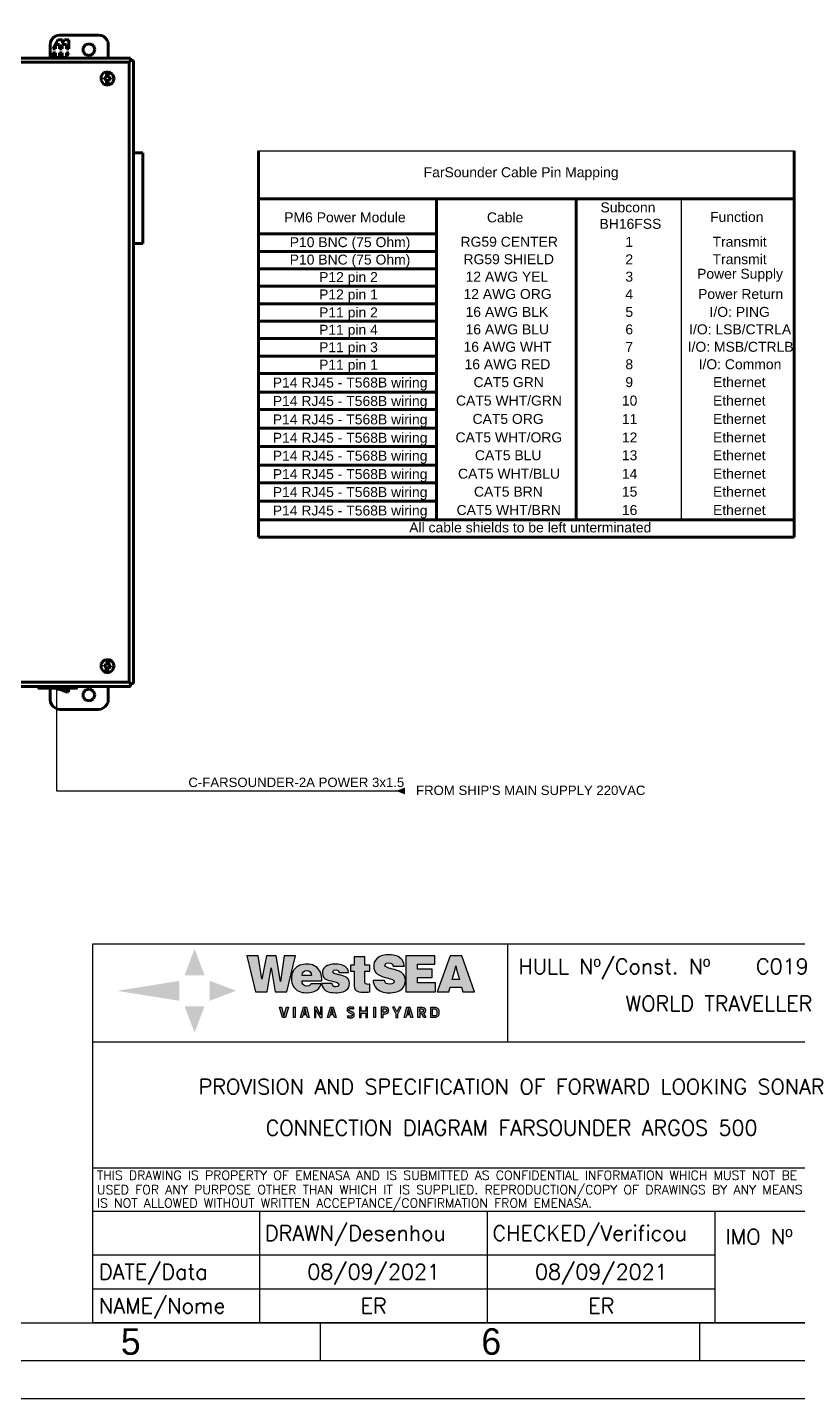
# Model space of a CAD drawing. Header units: millimetres. Extents: x 132530 to 133404, y 33424 to 34046.
# Drawn here: x 133210.3 to 133311.9, y 33424.2 to 33605 of the extents above; entities that cross this region are included whole.
import ezdxf
from ezdxf.enums import TextEntityAlignment as Align

# ---------------------------------------------------------------- set-up
doc = ezdxf.new("R2010")
doc.units = ezdxf.units.MM
doc.layers.add('MAINS-Cajetin', color=73, linetype='Continuous')
doc.layers.add('T', color=7, linetype='Continuous')
doc.layers.add('P', color=250, linetype='Continuous', lineweight=100)
doc.styles.add('MAINS_ROMANS', font='romans.shx')

# ---------------------------------------------------------------- blocks, each defined once
blk = doc.blocks.new('Formato A3')
at = {"layer": 'MAINS-Cajetin'}
for points in [[(0, 0), (420, 0), (420, 297), (0, 297)], [(15, 5), (415, 5), (415, 292), (15, 292)], [(20, 10), (410, 10), (410, 287), (20, 287)]]:
    blk.add_lwpolyline(points, close=True, dxfattribs=at)
for points in [[(265, 5), (265, 10)], [(315, 5), (315, 10)]]:
    blk.add_lwpolyline(points, dxfattribs=at)
at = {"layer": 'MAINS-Cajetin', "char_height": 3.5, "width": 4.44, "attachment_point": 5}
for s, insert in [('5', (240, 7.5)), ('6', (287.5, 7.5))]:
    blk.add_mtext(s, dxfattribs=dict(at, insert=insert))
blk = doc.blocks.new('A$C4EC2375D')
at = {"layer": 'MAINS-Cajetin'}
h = blk.add_hatch(color=256, dxfattribs=at)
h.dxf.hatch_style = 1
h.paths.add_polyline_path([(968, 224), (1256, 224), (1112, 603)])
h = blk.add_hatch(color=256, dxfattribs=at)
h.dxf.hatch_style = 1
h.paths.add_polyline_path([(2286, 506), (2147, 506), (2082, 170), (2026, 506), (1863, 506), (1988, -13), (2156, -13), (2213, 331), (2273, -13), (2438, -13), (2562, 506), (2403, 506), (2349, 134)])
h.paths.add_polyline_path([(2783, 378), (2755, 383), (2725, 384), (2709, 384), (2680, 381), (2653, 376), (2628, 368), (2604, 357), (2583, 344), (2564, 328), (2558, 322), (2542, 303), (2529, 281), (2518, 258), (2511, 232), (2506, 205), (2505, 175), (2505, 172), (2507, 143), (2512, 115), (2520, 91), (2531, 68), (2546, 47), (2563, 28), (2570, 22), (2590, 7), (2612, -6), (2636, -15), (2662, -22), (2690, -26), (2720, -27), (2734, -27), (2764, -25), (2792, -21), (2818, -14), (2841, -6), (2862, 5), (2874, 13), (2894, 31), (2910, 51), (2923, 74), (2931, 100), (2788, 100), (2762, 73), (2726, 68), (2698, 74), (2675, 90), (2662, 116), (2658, 145), (2944, 145), (2944, 156), (2943, 180), (2939, 209), (2934, 236), (2926, 260), (2915, 283), (2901, 304), (2886, 323), (2875, 334), (2854, 349), (2833, 362), (2809, 372)])
h.paths.add_polyline_path([(2753, 288), (2776, 274), (2788, 251), (2794, 221), (2657, 221), (2664, 253), (2677, 274), (2697, 288), (2725, 293)], flags=16)
h.paths.add_polyline_path([(3178, 290), (3190, 263), (3327, 263), (3327, 266), (3321, 294), (3310, 317), (3294, 337), (3273, 354), (3271, 355), (3251, 365), (3228, 373), (3202, 379), (3172, 383), (3140, 384), (3127, 384), (3095, 382), (3067, 378), (3042, 371), (3019, 363), (3000, 352), (2995, 349), (2976, 331), (2962, 310), (2954, 285), (2952, 258), (2952, 249), (2956, 221), (2967, 199), (2984, 180), (2999, 169), (3020, 160), (3045, 150), (3075, 142), (3110, 133), (3130, 129), (3162, 120), (3182, 107), (3190, 90), (3175, 64), (3140, 59), (3124, 60), (3096, 74), (3090, 107), (2941, 107), (2943, 93), (2949, 66), (2960, 43), (2976, 23), (2995, 6), (3004, 1), (3025, -9), (3048, -17), (3075, -23), (3105, -26), (3137, -27), (3165, -27), (3195, -24), (3223, -19), (3248, -13), (3270, -4), (3289, 6), (3299, 14), (3317, 31), (3330, 53), (3338, 78), (3340, 106), (3340, 112), (3336, 140), (3327, 164), (3311, 183), (3301, 191), (3282, 202), (3258, 212), (3229, 222), (3194, 231), (3187, 232), (3159, 238), (3129, 247), (3107, 259), (3100, 274), (3112, 296), (3147, 302)])
h.paths.add_polyline_path([(3408, 370), (3354, 370), (3354, 282), (3408, 282), (3408, 90), (3409, 73), (3414, 44), (3423, 21), (3437, 5), (3454, -6), (3476, -14), (3505, -18), (3539, -20), (3555, -20), (3583, -19), (3604, -18), (3632, -16), (3632, 94), (3610, 93), (3593, 94), (3569, 102), (3560, 129), (3560, 282), (3632, 282), (3632, 370), (3560, 370), (3560, 489), (3408, 489)])
h = blk.add_hatch(color=256, dxfattribs=at)
h.dxf.hatch_style = 1
h.paths.add_polyline_path([(3904, 402), (3929, 400), (3959, 388), (3971, 357), (4130, 357), (4129, 366), (4123, 394), (4114, 418), (4101, 441), (4085, 460), (4065, 477), (4062, 480), (4042, 492), (4019, 502), (3995, 510), (3968, 515), (3939, 519), (3907, 520), (3898, 520), (3867, 518), (3839, 514), (3813, 508), (3789, 499), (3767, 489), (3747, 476), (3741, 471), (3722, 452), (3708, 431), (3697, 408), (3691, 382), (3689, 354), (3689, 352), (3691, 322), (3699, 296), (3710, 274), (3725, 255), (3728, 253), (3742, 241), (3761, 230), (3784, 219), (3811, 208), (3841, 198), (3885, 185), (3913, 178), (3928, 174), (3958, 162), (3976, 149), (3983, 129), (3965, 106), (3948, 99), (3918, 95), (3888, 99), (3866, 108), (3853, 122), (3842, 148), (3680, 148), (3682, 129), (3689, 102), (3699, 78), (3712, 56), (3728, 36), (3748, 18), (3756, 13), (3777, 0), (3800, -10), (3825, -18), (3852, -24), (3880, -27), (3911, -28), (3936, -27), (3966, -25), (3994, -20), (4020, -14), (4044, -5), (4065, 6), (4084, 18), (4098, 31), (4114, 49), (4127, 71), (4137, 95), (4142, 122), (4144, 151), (4143, 170), (4138, 197), (4128, 221), (4118, 235), (4100, 255), (4078, 272), (4067, 278), (4048, 286), (4023, 295), (3992, 305), (3957, 314), (3955, 314), (3929, 321), (3923, 323), (3905, 328), (3876, 339), (3851, 357), (3852, 372), (3867, 397)])
h.paths.add_polyline_path([(4153, 506), (4153, -13), (4579, -13), (4579, 113), (4320, 113), (4320, 193), (4531, 193), (4531, 313), (4320, 313), (4320, 382), (4569, 382), (4569, 506)])
h.paths.add_polyline_path([(4787, 506), (4604, -13), (4768, -13), (4788, 55), (4953, 55), (4973, -13), (5138, -13), (4956, 506)])
h.paths.add_polyline_path([(4871, 361), (4874, 338), (4875, 336), (4881, 309), (4923, 165), (4818, 165), (4861, 311), (4867, 337)], flags=16)
h = blk.add_hatch(color=256, dxfattribs=at)
h.dxf.hatch_style = 1
h.paths.add_polyline_path([(895, -144), (895, 144), (0, 0)])
h = blk.add_hatch(color=256, dxfattribs=at)
h.dxf.hatch_style = 1
h.paths.add_polyline_path([(1331, 144), (1331, -143), (1710, 1)])
h = blk.add_hatch(color=256, dxfattribs=at)
h.dxf.hatch_style = 1
h.paths.add_polyline_path([(1112, -601), (1256, -222), (968, -222)])
h = blk.add_hatch(color=256, dxfattribs=at)
h.dxf.hatch_style = 1
h.paths.add_polyline_path([(2419, -384), (2461, -236), (2435, -236), (2398, -365), (2361, -236), (2335, -236), (2377, -384)])
h.paths.add_polyline_path([(2561, -236), (2535, -236), (2535, -384), (2561, -384)])
h.paths.add_polyline_path([(2673, -343), (2723, -343), (2735, -384), (2762, -384), (2720, -236), (2677, -236), (2635, -384), (2661, -384)])
h.paths.add_polyline_path([(2680, -320), (2698, -256), (2717, -320)], flags=16)
h.paths.add_polyline_path([(2835, -384), (2858, -384), (2858, -275), (2919, -384), (2949, -384), (2949, -236), (2925, -236), (2925, -343), (2866, -236), (2835, -236)])
h.paths.add_polyline_path([(3024, -384), (3050, -384), (3062, -343), (3112, -343), (3124, -384), (3150, -384), (3108, -236), (3066, -236)])
h.paths.add_polyline_path([(3069, -320), (3087, -256), (3105, -320)], flags=16)
edge = h.paths.add_edge_path()
edge.add_spline(control_points=[(3310, -383), (3312, -383), (3319, -384), (3331, -386), (3346, -387), (3361, -388), (3375, -388), (3387, -383), (3399, -376), (3408, -363), (3410, -348), (3409, -333), (3403, -319), (3393, -309), (3379, -302), (3364, -296), (3349, -290), (3337, -285), (3332, -276), (3332, -267), (3338, -260), (3347, -255), (3360, -255), (3375, -256), (3389, -257), (3399, -258), (3403, -258)], knot_values=[0, 0, 0, 0, 9.750952, 25.696842, 44.859099, 65.628673, 82.253966, 97.94541, 114.333507, 131.978783, 152.925587, 171.165357, 187.57394, 207.15792, 224.024991, 248.053109, 268.230899, 283.229679, 294.206219, 305.491336, 315.062573, 326.104843, 343.062556, 361.159565, 382.47682, 397.819364, 397.819364, 397.819364, 397.819364], weights=[1, 1, 1, 1, 1, 1, 1, 1, 1, 1, 1, 1, 1, 1, 1, 1, 1, 1, 1, 1, 1, 1, 1, 1, 1, 1, 1], degree=3, periodic=0)
edge.add_spline(control_points=[(3403, -258), (3403, -251), (3403, -245), (3403, -239)], knot_values=[795.136777, 795.136777, 795.136777, 795.136777, 796.136777, 796.136777, 796.136777, 796.136777], weights=[1, 1, 1, 1], degree=3, periodic=0)
edge.add_spline(control_points=[(3403, -239), (3397, -238), (3385, -235), (3368, -234), (3347, -233), (3327, -235), (3310, -249), (3304, -267), (3306, -285), (3315, -300), (3326, -310), (3342, -317), (3359, -322), (3370, -329), (3380, -334), (3382, -343), (3382, -351), (3378, -359), (3370, -365), (3357, -365), (3343, -365), (3328, -363), (3317, -363), (3311, -362), (3310, -362)], knot_values=[398.819364, 398.819364, 398.819364, 398.819364, 420.014549, 445.215077, 464.354656, 497.59892, 519.680723, 540.142347, 568.74322, 584.599825, 602.539494, 626.267449, 649.485536, 666.694599, 676.922992, 687.499039, 698.987336, 708.619811, 717.903392, 736.033741, 754.238163, 771.538077, 790.509031, 795.136777, 795.136777, 795.136777, 795.136777], weights=[1, 1, 1, 1, 1, 1, 1, 1, 1, 1, 1, 1, 1, 1, 1, 1, 1, 1, 1, 1, 1, 1, 1, 1, 1], degree=3, periodic=0)
edge.add_spline(control_points=[(3310, -362), (3310, -369), (3310, -376), (3310, -383)], knot_values=[397.819364, 397.819364, 397.819364, 397.819364, 398.819364, 398.819364, 398.819364, 398.819364], weights=[1, 1, 1, 1], degree=3, periodic=0)
h.paths.add_polyline_path([(3510, -295), (3510, -236), (3486, -236), (3486, -384), (3510, -384), (3510, -319), (3578, -319), (3578, -384), (3602, -384), (3602, -236), (3578, -236), (3578, -295)])
h.paths.add_polyline_path([(3689, -384), (3714, -384), (3714, -236), (3689, -236)])
h.paths.add_polyline_path([(3798, -384), (3823, -384), (3823, -330), (3858, -330, 1), (3858, -236), (3798, -236)])
h.paths.add_polyline_path([(3823, -260), (3855, -260, -1), (3855, -306), (3823, -306)], flags=16)
h.paths.add_polyline_path([(3986, -236), (3957, -236), (4008, -329), (4008, -384), (4034, -384), (4034, -329), (4084, -236), (4056, -236), (4021, -301)])
h.paths.add_polyline_path([(4125, -384), (4151, -384), (4164, -343), (4213, -343), (4225, -384), (4252, -384), (4210, -236), (4167, -236)])
h.paths.add_polyline_path([(4188, -256), (4207, -320), (4170, -320)], flags=16)
h.paths.add_polyline_path([(4325, -384), (4351, -384), (4351, -330), (4379, -330), (4411, -384), (4441, -384), (4406, -326, 0.798723), (4386, -236), (4325, -236)])
h.paths.add_polyline_path([(4351, -260), (4383, -260, -1), (4383, -306), (4351, -306)], flags=16)
h.paths.add_polyline_path([(4510, -384), (4537, -384), (4576, -384, 0.376256), (4624, -338), (4624, -282, 0.376256), (4576, -236), (4537, -236), (4510, -236)])
h.paths.add_polyline_path([(4537, -258), (4564, -258, -0.338656), (4597, -286), (4597, -335, -0.338656), (4564, -362), (4537, -362)], flags=16)
for points in [[(2026, 506), (1863, 506), (1988, -13), (2156, -13), (2213, 331), (2273, -13), (2438, -13), (2562, 506), (2403, 506), (2349, 134), (2286, 506), (2147, 506), (2082, 170), (2026, 506)], [(2720, -236), (2762, -384), (2735, -384), (2723, -343), (2673, -343), (2661, -384), (2635, -384), (2677, -236)], [(2677, -236), (2720, -236)], [(3108, -236), (3150, -384), (3124, -384), (3112, -343), (3062, -343), (3050, -384), (3024, -384), (3066, -236)], [(3066, -236), (3108, -236)], [(4210, -236), (4252, -384), (4225, -384), (4213, -343), (4164, -343), (4151, -384), (4125, -384), (4167, -236)], [(4167, -236), (4210, -236)]]:
    blk.add_lwpolyline(points, dxfattribs=at)
for points in [[(3632, 94), (3624, 94), (3610, 93), (3593, 94), (3571, 102), (3568, 104), (3560, 129), (3560, 282), (3632, 282), (3632, 370), (3560, 370), (3560, 489), (3408, 489), (3408, 370), (3354, 370), (3354, 282), (3408, 282), (3408, 90), (3409, 73), (3414, 44), (3423, 21), (3437, 5), (3454, -6), (3476, -14), (3505, -18), (3539, -20), (3555, -20), (3583, -19), (3604, -18), (3632, -16)], [(3842, 148), (3680, 148), (3682, 129), (3689, 102), (3699, 78), (3712, 56), (3728, 36), (3748, 18), (3756, 13), (3777, 0), (3800, -10), (3825, -18), (3852, -24), (3880, -27), (3911, -28), (3936, -27), (3966, -25), (3994, -20), (4020, -14), (4044, -5), (4065, 6), (4084, 18), (4098, 31), (4114, 49), (4127, 71), (4137, 95), (4142, 122), (4144, 151), (4143, 170), (4138, 197), (4128, 221), (4118, 235), (4100, 255), (4078, 272), (4067, 278), (4048, 286), (4023, 295), (3992, 305), (3957, 314), (3955, 314), (3929, 321), (3923, 323), (3905, 328), (3876, 339), (3858, 352), (3851, 367), (3852, 372), (3865, 394), (3875, 398), (3904, 402), (3929, 400), (3951, 391), (3961, 382), (3971, 357), (4130, 357), (4129, 366), (4123, 394), (4114, 418), (4101, 441), (4085, 460), (4065, 477), (4062, 480), (4042, 492), (4019, 502), (3995, 510), (3968, 515), (3939, 519), (3907, 520), (3898, 520), (3867, 518), (3839, 514), (3813, 508), (3789, 499), (3767, 489), (3747, 476), (3741, 471), (3722, 452), (3708, 431), (3697, 408), (3691, 382), (3689, 354), (3689, 352), (3691, 322), (3699, 296), (3710, 274), (3725, 255), (3728, 253), (3742, 241), (3761, 230), (3784, 219), (3811, 208), (3841, 198), (3877, 187), (3884, 185), (3913, 178), (3928, 174), (3958, 162), (3976, 149), (3982, 133), (3981, 126), (3965, 106), (3948, 99), (3919, 96), (3918, 96), (3888, 99), (3866, 108), (3853, 122)], [(4569, 382), (4569, 506), (4153, 506), (4153, -13), (4579, -13), (4579, 113), (4320, 113), (4320, 193), (4531, 193), (4531, 313), (4320, 313), (4320, 382)], [(4604, -13), (4768, -13), (4788, 55), (4953, 55), (4973, -13), (5138, -13), (4956, 506), (4787, 506)], [(2724, 68), (2698, 74), (2677, 88), (2673, 93), (2662, 116), (2658, 145), (2944, 145), (2944, 156), (2943, 180), (2939, 209), (2934, 236), (2926, 260), (2915, 283), (2901, 304), (2886, 323), (2875, 334), (2854, 349), (2833, 362), (2809, 372), (2783, 378), (2755, 383), (2725, 384), (2709, 384), (2680, 381), (2653, 376), (2628, 368), (2604, 357), (2583, 344), (2564, 328), (2558, 322), (2542, 303), (2529, 281), (2518, 258), (2511, 232), (2506, 205), (2505, 175), (2505, 172), (2507, 143), (2512, 115), (2520, 91), (2531, 68), (2546, 47), (2563, 28), (2570, 22), (2590, 7), (2612, -6), (2636, -15), (2662, -22), (2690, -26), (2720, -27), (2734, -27), (2764, -25), (2792, -21), (2818, -14), (2841, -6), (2862, 5), (2874, 13), (2894, 31), (2910, 51), (2923, 74), (2931, 100), (2785, 100), (2784, 96), (2765, 77), (2756, 72), (2729, 68)], [(2658, 226), (2664, 253), (2677, 274), (2697, 288), (2724, 293), (2725, 293), (2753, 288), (2774, 275), (2777, 272), (2788, 251), (2794, 221), (2658, 221)], [(3090, 107), (2941, 107), (2943, 93), (2949, 66), (2960, 43), (2976, 23), (2995, 6), (3004, 1), (3025, -9), (3048, -17), (3075, -23), (3105, -26), (3137, -27), (3165, -27), (3195, -24), (3223, -19), (3248, -13), (3270, -4), (3289, 6), (3299, 14), (3317, 31), (3330, 53), (3338, 78), (3340, 106), (3340, 112), (3336, 140), (3327, 164), (3311, 183), (3301, 191), (3282, 202), (3258, 212), (3229, 222), (3194, 231), (3187, 232), (3159, 238), (3129, 247), (3107, 259), (3100, 274), (3111, 294), (3114, 296), (3142, 301), (3151, 300), (3175, 291), (3179, 287), (3190, 263), (3327, 263), (3327, 266), (3321, 294), (3310, 317), (3294, 337), (3273, 354), (3271, 355), (3251, 365), (3228, 373), (3202, 379), (3172, 383), (3140, 384), (3127, 384), (3095, 382), (3067, 378), (3042, 371), (3019, 363), (3000, 352), (2995, 349), (2976, 331), (2962, 310), (2954, 285), (2952, 258), (2952, 249), (2956, 221), (2967, 199), (2984, 180), (2999, 169), (3020, 160), (3045, 150), (3075, 142), (3110, 133), (3130, 129), (3162, 120), (3182, 107), (3189, 91), (3189, 89), (3176, 67), (3168, 63), (3140, 59), (3124, 60), (3102, 71), (3095, 80)], [(4861, 311), (4867, 337), (4871, 361), (4874, 338), (4875, 336), (4881, 309), (4923, 165), (4818, 165)], [(2377, -384), (2335, -236), (2361, -236), (2398, -365), (2435, -236), (2461, -236), (2419, -384)], [(2535, -236), (2561, -236), (2561, -384), (2535, -384)], [(2717, -320), (2698, -256), (2680, -320)], [(2925, -236), (2925, -343), (2866, -236), (2835, -236), (2835, -384), (2858, -384), (2858, -275), (2919, -384), (2949, -384), (2949, -236)], [(3105, -320), (3087, -256), (3069, -320)], [(3578, -319), (3578, -384), (3602, -384), (3602, -236), (3578, -236), (3578, -295), (3510, -295), (3510, -236), (3486, -236), (3486, -384), (3510, -384), (3510, -319)], [(3689, -236), (3714, -236), (3714, -384), (3689, -384)], [(4084, -236), (4056, -236), (4021, -301), (3986, -236), (3957, -236), (4008, -329), (4008, -384), (4034, -384), (4034, -329)], [(4207, -320), (4188, -256), (4170, -320)]]:
    blk.add_lwpolyline(points, close=True, dxfattribs=at)
for points in [[(3823, -236), (3798, -236), (3798, -384), (3823, -384), (3823, -330), (3858, -330, 1), (3858, -236), (3798, -236)], [(4325, -236), (4386, -236, -0.798723), (4406, -326), (4441, -384), (4411, -384), (4379, -330), (4351, -330), (4351, -384), (4325, -384), (4325, -236), (4351, -236)]]:
    blk.add_lwpolyline(points, format="xyb", dxfattribs=at)
for points in [[(3823, -306), (3823, -260), (3855, -260, -1), (3855, -306)], [(4351, -306), (4351, -260), (4383, -260, -1), (4383, -306)], [(4624, -282), (4624, -338, -0.376256), (4576, -384), (4537, -384), (4510, -384), (4510, -236), (4537, -236), (4576, -236, -0.376256)], [(4597, -286), (4597, -335, -0.338656), (4564, -362), (4537, -362), (4537, -258), (4564, -258, -0.338656)]]:
    blk.add_lwpolyline(points, format="xyb", close=True, dxfattribs=at)
blk.add_open_spline([(3403, -258), (3399, -258), (3389, -257), (3375, -256), (3360, -255), (3347, -255), (3338, -260), (3332, -267), (3332, -276), (3337, -285), (3349, -290), (3364, -296), (3379, -302), (3393, -309), (3403, -319), (3409, -333), (3410, -348), (3408, -363), (3399, -376), (3387, -383), (3375, -388), (3361, -388), (3346, -387), (3331, -386), (3319, -384), (3312, -383), (3310, -383), (3310, -376), (3310, -369), (3310, -362), (3311, -362), (3317, -363), (3328, -363), (3343, -365), (3357, -365), (3370, -365), (3378, -359), (3382, -351), (3382, -343), (3380, -334), (3370, -329), (3359, -322), (3342, -317), (3326, -310), (3315, -300), (3306, -285), (3304, -267), (3310, -249), (3327, -235), (3347, -233), (3368, -234), (3385, -235), (3397, -238), (3403, -239), (3403, -245), (3403, -251), (3403, -258)], degree=3, knots=[0, 0, 0, 0, 15.342544, 36.659799, 54.756808, 71.714522, 82.756791, 92.328029, 103.613146, 114.589685, 129.588465, 149.766255, 173.794374, 190.661444, 210.245424, 226.654007, 244.893778, 265.840581, 283.485858, 299.873954, 315.565398, 332.190692, 352.960265, 372.122523, 388.068413, 397.819364, 397.819364, 397.819364, 398.819364, 398.819364, 398.819364, 403.44711, 422.418064, 439.717978, 457.9224, 476.05275, 485.33633, 494.968805, 506.457102, 517.033149, 527.261542, 544.470605, 567.688692, 591.416647, 609.356316, 625.212922, 653.813794, 674.275418, 696.357221, 729.601485, 748.741064, 773.941592, 795.136777, 795.136777, 795.136777, 796.136777, 796.136777, 796.136777, 796.136777], dxfattribs=at)

msp = doc.modelspace()

# ---------------------------------------------------------------- hatches: boundary and pattern name
h = msp.add_hatch(color=1)
h.paths.add_polyline_path([(133260.03, 33503.82), (133260.03, 33504.29), (133258.84, 33504.29)])
h.paths.add_polyline_path([(133258.84, 33504.29), (133260.03, 33504.29), (133260.03, 33504.75)])

# ---------------------------------------------------------------- linework, layer by layer
at = {"color": 7}
for p, q in [((133240.69, 33588.69), (133311.3, 33588.69)), ((133296.44, 33540.05), (133296.44, 33582.34))]:
    msp.add_line(p, q, dxfattribs=at)
at = {"color": 1}
for p, q in [((133214.1, 33517.93), (133214.1, 33504.29)), ((133214.1, 33504.29), (133259.65, 33504.29))]:
    msp.add_line(p, q, dxfattribs=at)
at = {"layer": 'MAINS-Cajetin'}
for p, q in [((133218.88, 33484.13), (133329.24, 33484.13)), ((133218.88, 33434.17), (133218.88, 33484.13)), ((133273.54, 33471.2), (133273.54, 33484.13)), ((133218.88, 33471.2), (133329.24, 33471.2)), ((133218.88, 33454.61), (133329.24, 33454.61)), ((133218.88, 33448.87), (133329.24, 33448.87)), ((133240.88, 33434.17), (133240.88, 33448.87)), ((133270.88, 33434.17), (133270.88, 33448.87)), ((133300.88, 33434.17), (133300.88, 33448.87)), ((133218.88, 33443.12), (133300.88, 33443.12)), ((133218.88, 33438.65), (133300.88, 33438.65)), ((133329.24, 33434.17), (133218.88, 33434.17))]:
    msp.add_line(p, q, dxfattribs=at)
at = {"layer": 'P', "color": 7}
for points in [[(133213.66, 33603.57), (133213.45, 33603.31)], [(133213.92, 33603.78), (133213.66, 33603.57)], [(133214.21, 33603.88), (133213.92, 33603.78)], [(133214.53, 33603.93), (133214.21, 33603.88)], [(133219.61, 33603.93), (133214.53, 33603.93)], [(133219.97, 33603.88), (133219.61, 33603.93)], [(133220.27, 33603.78), (133219.97, 33603.88)], [(133220.52, 33603.57), (133220.27, 33603.78)], [(133220.73, 33603.31), (133220.52, 33603.57)], [(133213.3, 33603.02), (133213.26, 33602.66)], [(133213.26, 33602.66), (133213.26, 33600.92)], [(133213.45, 33603.31), (133213.3, 33603.02)], [(133213.62, 33602.15), (133214.28, 33603.31)], [(133213.96, 33602.15), (133213.62, 33602.15)], [(133214.47, 33602.7), (133213.96, 33602.7)], [(133213.96, 33602.7), (133213.96, 33602.15)], [(133214.28, 33603.31), (133214.89, 33603.31)], [(133214.47, 33602.15), (133214.47, 33602.7)], [(133214.83, 33602.15), (133214.47, 33602.15)], [(133215.4, 33602.7), (133214.83, 33602.7)], [(133214.83, 33602.7), (133214.83, 33602.15)], [(133214.89, 33603.31), (133214.89, 33602.87)], [(133214.89, 33602.87), (133215.14, 33603.31)], [(133215.14, 33603.31), (133215.74, 33603.31)], [(133215.4, 33602.15), (133215.4, 33602.7)], [(133215.74, 33602.15), (133215.4, 33602.15)], [(133215.74, 33603.31), (133215.74, 33602.15)], [(133217.98, 33602.7), (133217.62, 33602.3)], [(133217.62, 33602.3), (133217.62, 33601.75)], [(133217.62, 33601.75), (133217.98, 33601.34)], [(133218.49, 33602.81), (133217.98, 33602.7)], [(133218.95, 33602.55), (133218.49, 33602.81)], [(133219.14, 33602.04), (133218.95, 33602.55)], [(133218.95, 33601.53), (133219.14, 33602.04)], [(133220.88, 33603.02), (133220.73, 33603.31)], [(133220.88, 33602.66), (133220.88, 33603.02)], [(133220.88, 33600.92), (133220.88, 33602.66)], [(133151.9, 33600.92), (133223.86, 33600.92)], [(133223.67, 33600.37), (133152.09, 33600.37)], [(133213.62, 33601.6), (133213.96, 33601.6)], [(133213.62, 33600.92), (133213.62, 33601.6)], [(133213.96, 33601.6), (133213.96, 33600.98)], [(133213.96, 33600.98), (133214.47, 33600.98)], [(133214.47, 33601.6), (133214.83, 33601.6)], [(133214.47, 33600.98), (133214.47, 33601.6)], [(133214.83, 33601.6), (133214.83, 33600.98)], [(133214.83, 33600.98), (133215.4, 33600.98)], [(133215.74, 33601.6), (133215.33, 33600.92)], [(133215.4, 33601.6), (133215.74, 33601.6)], [(133215.4, 33600.98), (133215.4, 33601.6)], [(133217.98, 33601.34), (133218.49, 33601.24)], [(133218.49, 33601.24), (133218.95, 33601.53)], [(133223.86, 33600.58), (133223.67, 33600.37)], [(133223.67, 33600.37), (133223.86, 33600.58)], [(133223.67, 33518.63), (133223.67, 33600.37)], [(133223.86, 33600.92), (133223.86, 33600.67)], [(133223.86, 33600.67), (133223.86, 33600.58)], [(133223.86, 33600.58), (133224.03, 33600.58)], [(133224.03, 33600.58), (133224.22, 33600.58)], [(133224.22, 33600.58), (133224.22, 33518.43)], [(133220.31, 33599), (133219.97, 33598.55)], [(133219.97, 33598.55), (133219.97, 33597.94)], [(133220.92, 33599.1), (133220.31, 33599)], [(133220.48, 33598.3), (133220.37, 33598.3)], [(133220.37, 33598.3), (133220.37, 33598.13)], [(133220.37, 33598.13), (133220.48, 33598.13)], [(133220.67, 33598.3), (133220.48, 33598.3)], [(133220.48, 33598.13), (133220.67, 33598.13)], [(133220.67, 33599.06), (133220.67, 33598.55)], [(133220.67, 33598.55), (133220.67, 33598.3)], [(133220.67, 33598.13), (133220.67, 33597.94)], [(133221.49, 33598.8), (133220.92, 33599.1)], [(133220.92, 33598.55), (133220.92, 33599.06)], [(133220.92, 33598.3), (133220.92, 33598.55)], [(133221.13, 33598.3), (133220.92, 33598.3)], [(133220.92, 33597.94), (133220.92, 33598.13)], [(133220.92, 33598.13), (133221.13, 33598.13)], [(133221.24, 33598.3), (133221.13, 33598.3)], [(133221.13, 33598.13), (133221.24, 33598.13)], [(133221.24, 33598.13), (133221.24, 33598.3)], [(133221.68, 33598.23), (133221.49, 33598.8)], [(133221.49, 33597.62), (133221.68, 33598.23)], [(133219.97, 33597.94), (133220.31, 33597.43)], [(133220.31, 33597.43), (133220.92, 33597.32)], [(133220.67, 33597.94), (133220.67, 33597.43)], [(133220.92, 33597.43), (133220.92, 33597.94)], [(133220.92, 33597.32), (133221.49, 33597.62)], [(133224.22, 33588.43), (133225.45, 33588.43)], [(133225.45, 33576.45), (133225.45, 33588.43)], [(133240.69, 33588.69), (133240.69, 33537.76)], [(133311.3, 33588.69), (133311.3, 33537.76)], [(133240.69, 33582.34), (133311.3, 33582.34)], [(133264.15, 33582.32), (133264.15, 33540.05)], [(133282.57, 33582.41), (133282.57, 33540.05)], [(133224.22, 33576.45), (133225.45, 33576.45)], [(133240.69, 33577.74), (133264.12, 33577.74)], [(133240.69, 33575.42), (133264.12, 33575.42)], [(133240.69, 33573.13), (133264.12, 33573.13)], [(133240.69, 33570.82), (133264.12, 33570.82)], [(133240.69, 33568.52), (133264.12, 33568.52)], [(133240.69, 33566.21), (133264.12, 33566.21)], [(133240.69, 33563.92), (133264.12, 33563.92)], [(133240.69, 33561.6), (133264.12, 33561.6)], [(133240.69, 33559.31), (133264.12, 33559.31)], [(133240.69, 33556.86), (133264.12, 33556.86)], [(133240.69, 33554.56), (133264.12, 33554.56)], [(133240.69, 33552.11), (133264.12, 33552.11)], [(133240.69, 33549.68), (133264.12, 33549.68)], [(133240.69, 33547.25), (133264.12, 33547.25)], [(133240.69, 33544.93), (133264.12, 33544.93)], [(133240.69, 33542.5), (133264.12, 33542.5)], [(133240.69, 33540.05), (133311.3, 33540.05)], [(133240.69, 33537.76), (133311.3, 33537.76)], [(133220.37, 33521.52), (133219.97, 33521.08)], [(133219.97, 33521.08), (133219.97, 33520.47)], [(133219.97, 33520.47), (133220.37, 33519.96)], [(133220.99, 33521.63), (133220.37, 33521.52)], [(133220.52, 33520.87), (133220.37, 33520.87)], [(133220.37, 33520.87), (133220.37, 33520.72)], [(133220.37, 33520.72), (133220.48, 33520.72)], [(133220.48, 33520.72), (133220.67, 33520.72)], [(133220.67, 33520.87), (133220.52, 33520.87)], [(133220.63, 33520.47), (133220.56, 33519.96)], [(133220.67, 33520.72), (133220.63, 33520.47)], [(133220.73, 33521.08), (133220.67, 33520.87)], [(133220.77, 33521.59), (133220.73, 33521.08)], [(133220.82, 33519.96), (133220.92, 33520.47)], [(133220.92, 33520.47), (133220.92, 33520.66)], [(133220.92, 33520.66), (133221.13, 33520.61)], [(133221.49, 33521.33), (133220.99, 33521.63)], [(133220.99, 33521.02), (133221.03, 33521.52)], [(133220.99, 33520.83), (133220.99, 33521.02)], [(133221.13, 33520.76), (133220.99, 33520.83)], [(133221.24, 33520.76), (133221.13, 33520.76)], [(133221.13, 33520.61), (133221.24, 33520.61)], [(133221.24, 33520.61), (133221.24, 33520.76)], [(133221.68, 33520.76), (133221.49, 33521.33)], [(133221.49, 33520.15), (133221.68, 33520.76)], [(133152.09, 33518.63), (133223.67, 33518.63)], [(133220.37, 33519.96), (133220.99, 33519.85)], [(133220.99, 33519.85), (133221.49, 33520.15)], [(133223.67, 33518.63), (133223.86, 33518.43)], [(133223.86, 33518.43), (133223.67, 33518.63)], [(133223.86, 33518.07), (133151.9, 33518.07)], [(133211.59, 33518.07), (133211.59, 33517.93)], [(133211.99, 33517.93), (133211.59, 33517.93)], [(133211.99, 33517.82), (133211.67, 33517.82)], [(133211.99, 33517.93), (133211.99, 33518.07)], [(133211.99, 33517.82), (133211.99, 33517.93)], [(133216.46, 33517.93), (133211.99, 33517.93)], [(133211.99, 33517.82), (133216.46, 33517.82)], [(133213.26, 33516.3), (133213.26, 33517.82)], [(133213.92, 33517.82), (133213.81, 33517.82)], [(133214.06, 33517.78), (133213.92, 33517.82)], [(133214.28, 33517.71), (133214.06, 33517.78)], [(133214.53, 33517.67), (133214.28, 33517.71)], [(133214.72, 33517.61), (133214.53, 33517.67)], [(133214.72, 33517.71), (133214.64, 33517.71)], [(133214.97, 33517.52), (133214.72, 33517.61)], [(133214.89, 33517.67), (133214.78, 33517.67)], [(133214.97, 33517.61), (133214.89, 33517.67)], [(133215.14, 33517.46), (133214.97, 33517.52)], [(133215.14, 33517.57), (133215.04, 33517.57)], [(133215.23, 33517.52), (133215.59, 33517.35)], [(133215.33, 33517.35), (133215.23, 33517.42)], [(133215.48, 33517.31), (133215.33, 33517.35)], [(133215.59, 33517.35), (133215.59, 33517.82)], [(133215.59, 33517.35), (133215.69, 33517.35)], [(133215.69, 33517.35), (133215.69, 33517.82)], [(133216.46, 33518.07), (133216.46, 33517.93)], [(133216.46, 33517.93), (133216.46, 33517.82)], [(133216.46, 33517.93), (133216.92, 33517.93)], [(133216.46, 33517.82), (133216.82, 33517.82)], [(133216.92, 33517.93), (133216.92, 33518.07)], [(133217.98, 33517.61), (133217.62, 33517.21)], [(133217.62, 33517.21), (133217.62, 33516.66)], [(133218.49, 33517.71), (133217.98, 33517.61)], [(133218.95, 33517.46), (133218.49, 33517.71)], [(133219.14, 33516.95), (133218.95, 33517.46)], [(133218.95, 33516.44), (133219.14, 33516.95)], [(133220.88, 33518.07), (133220.88, 33516.3)], [(133223.86, 33518.43), (133223.86, 33518.29)], [(133224.03, 33518.43), (133223.86, 33518.43)], [(133223.86, 33518.29), (133223.86, 33518.07)], [(133224.22, 33518.43), (133224.03, 33518.43)], [(133213.26, 33516.3), (133213.3, 33516)], [(133213.3, 33516), (133213.45, 33515.68)], [(133213.45, 33515.68), (133213.66, 33515.43)], [(133213.66, 33515.43), (133213.92, 33515.24)], [(133213.92, 33515.24), (133214.21, 33515.07)], [(133214.21, 33515.07), (133214.53, 33515.03)], [(133219.61, 33515.03), (133214.53, 33515.03)], [(133217.62, 33516.66), (133217.98, 33516.25)], [(133217.98, 33516.25), (133218.49, 33516.15)], [(133218.49, 33516.15), (133218.95, 33516.44)], [(133219.61, 33515.03), (133219.97, 33515.07)], [(133219.97, 33515.07), (133220.27, 33515.24)], [(133220.27, 33515.24), (133220.52, 33515.43)], [(133220.52, 33515.43), (133220.73, 33515.68)], [(133220.73, 33515.68), (133220.88, 33516)], [(133220.88, 33516), (133220.88, 33516.3)]]:
    msp.add_lwpolyline(points, dxfattribs=at)

# ---------------------------------------------------------------- block references
at = {"layer": 'MAINS-Cajetin'}
msp.add_blockref('Formato A3', (132983.88, 33424.17), dxfattribs=at)
at = {"layer": 'MAINS-Cajetin', "xscale": 0.009159419452771544, "yscale": 0.009159419460047502, "zscale": 0.00915941945789382}
msp.add_blockref('A$C4EC2375D', (133222.1, 33477.93), dxfattribs=at)

# ---------------------------------------------------------------- texts
at = {"color": 7, "char_height": 1.2422, "attachment_point": 1}
for s, insert, width in [('{\\fSwis721 Lt BT|b0|i0|c0|p34;C-FARSOUNDER-2A POWER 3x1.5}', (133231.47, 33506.04), 29.984), ("{\\fSwis721 Lt BT|b0|i0|c0|p34;FROM SHIP'S MAIN SUPPLY 220VAC}", (133261.47, 33504.99), 34.5354)]:
    msp.add_mtext(s, dxfattribs=dict(at, insert=insert, width=width))
at = {"layer": 'MAINS-Cajetin', "style": 'MAINS_ROMANS'}
for s, height, p in [('HULL Nº/Const. Nº', 1.9891, (133274.97, 33480.15)), ('IMO Nº', 2, (133302.24, 33444.51))]:
    msp.add_text(s, height=height, dxfattribs=at).set_placement(p)
for s, height, p in [('THIS DRAWING IS PROPERTY OF EMENASA AND IS SUBMITTED AS CONFIDENTIAL INFORMATION WHICH MUST NOT BE', 1.2, (133219.42, 33453.62)), ('USED FOR ANY PURPOSE OTHER THAN WHICH IT IS SUPPLIED. REPRODUCTION/COPY OF DRAWINGS BY ANY MEANS', 1.2, (133219.42, 33451.72)), ('IS NOT ALLOWED WITHOUT WRITTEN ACCEPTANCE/CONFIRMATION FROM EMENASA.', 1.2, (133219.42, 33449.95)), ('DRAWN/Desenhou', 2, (133241.57, 33445.99)), ('CHECKED/Verificou', 2, (133271.55, 33445.99)), ('DATE/Data', 2, (133219.7, 33440.88)), ('NAME/Nome', 2, (133219.7, 33436.41))]:
    msp.add_text(s, height=height, dxfattribs=at).set_placement(p, align=Align.MIDDLE_LEFT)
at = {"layer": 'MAINS-Cajetin', "char_height": 2, "attachment_point": 8, "style": 'MAINS_ROMANS'}
for s, insert, width in [('WORLD TRAVELLER', (133301.39, 33475.25), 55.6925), ('PROVISION AND SPECIFICATION OF FORWARD LOOKING SONAR', (133274.06, 33464.3), 110.3552), ('CONNECTION DIAGRAM FARSOUNDER ARGOS 500', (133274.06, 33458.87), 110.3552)]:
    msp.add_mtext(s, dxfattribs=dict(at, insert=insert, width=width))
at = {"layer": 'MAINS-Cajetin', "style": 'MAINS_ROMANS'}
msp.add_attdef('C019', (133306.26, 33480.15), '', height=2, dxfattribs=at)
for tag, p in [('08/09/2021', (133255.88, 33440.88)), ('08/09/2021', (133285.88, 33440.88)), ('ER', (133255.88, 33436.41)), ('ER', (133285.88, 33436.41))]:
    msp.add_attdef(tag, text='', height=2, dxfattribs=at).set_placement(p, align=Align.MIDDLE_CENTER)
at = {"layer": 'T', "color": 7, "char_height": 1.3125, "attachment_point": 7}
for s, insert in [('{\\fArial|b0|i0|c0|p18;FarSounder Cable Pin Mapping}', (133262.47, 33584.81)), ('{\\fArial|b0|i0|c0|p18;Subconn}', (133285.77, 33580.55)), ('{\\fArial|b0|i0|c0|p18;PM6 Power Module}', (133244.1, 33579.24)), ('{\\fArial|b0|i0|c0|p18;Cable}', (133270.81, 33579.23)), ('{\\fArial|b0|i0|c0|p18;Function}', (133300.21, 33579.29)), ('{\\fArial|b0|i0|c0|p18;BH16FSS}', (133285.64, 33578.38)), ('{\\fArial|b0|i0|c0|p18;P10 BNC (75 Ohm)}', (133244.82, 33575.59)), ('{\\fArial|b0|i0|c0|p18;RG59 CENTER}', (133267.33, 33576.02)), ('{\\fArial|b0|i0|c0|p18;1}', (133289.05, 33576.02)), ('{\\fArial|b0|i0|c0|p18;Transmit}', (133300.54, 33576.02)), ('{\\fArial|b0|i0|c0|p18;P10 BNC (75 Ohm)}', (133244.82, 33573.29)), ('{\\fArial|b0|i0|c0|p18;RG59 SHIELD}', (133267.72, 33573.72)), ('{\\fArial|b0|i0|c0|p18;2}', (133289.05, 33573.72)), ('{\\fArial|b0|i0|c0|p18;Transmit}', (133300.54, 33573.72)), ('{\\fArial|b0|i0|c0|p18;Power Supply}', (133298.5, 33571.42)), ('{\\fArial|b0|i0|c0|p18;P12 pin 2}', (133248.69, 33570.99)), ('{\\fArial|b0|i0|c0|p18;12 AWG YEL}', (133267.99, 33571.42)), ('{\\fArial|b0|i0|c0|p18;3}', (133289.05, 33571.42)), ('{\\fArial|b0|i0|c0|p18;P12 pin 1}', (133248.69, 33568.7)), ('{\\fArial|b0|i0|c0|p18;12 AWG ORG}', (133267.72, 33569.13)), ('{\\fArial|b0|i0|c0|p18;4}', (133289.05, 33569.13)), ('{\\fArial|b0|i0|c0|p18;Power Return}', (133298.63, 33569.13)), ('{\\fArial|b0|i0|c0|p18;P11 pin 2}', (133248.69, 33566.33)), ('{\\fArial|b0|i0|c0|p18;16 AWG BLK}', (133267.99, 33566.77)), ('{\\fArial|b0|i0|c0|p18;5}', (133289.05, 33566.77)), ('{\\fArial|b0|i0|c0|p18;I/O: PING}', (133300.14, 33566.77)), ('{\\fArial|b0|i0|c0|p18;P11 pin 4}', (133248.69, 33564.04)), ('{\\fArial|b0|i0|c0|p18;16 AWG BLU}', (133267.99, 33564.47)), ('{\\fArial|b0|i0|c0|p18;6}', (133289.05, 33564.47)), ('{\\fArial|b0|i0|c0|p18;I/O: LSB/CTRLA}', (133297.45, 33564.47)), ('{\\fArial|b0|i0|c0|p18;P11 pin 3}', (133248.69, 33561.74)), ('{\\fArial|b0|i0|c0|p18;16 AWG WHT}', (133267.72, 33562.17)), ('{\\fArial|b0|i0|c0|p18;7}', (133289.05, 33562.17)), ('{\\fArial|b0|i0|c0|p18;I/O: MSB/CTRLB}', (133297.26, 33562.17)), ('{\\fArial|b0|i0|c0|p18;P11 pin 1}', (133248.69, 33559.44)), ('{\\fArial|b0|i0|c0|p18;16 AWG RED}', (133267.86, 33559.87)), ('{\\fArial|b0|i0|c0|p18;8}', (133289.05, 33559.87)), ('{\\fArial|b0|i0|c0|p18;I/O: Common}', (133298.7, 33559.87)), ('{\\fArial|b0|i0|c0|p18;P14 RJ45 - T568B wiring}', (133242.59, 33557.08)), ('{\\fArial|b0|i0|c0|p18;CAT5 GRN}', (133269.04, 33557.51)), ('{\\fArial|b0|i0|c0|p18;9}', (133289.05, 33557.51)), ('{\\fArial|b0|i0|c0|p18;Ethernet}', (133300.6, 33557.51)), ('{\\fArial|b0|i0|c0|p18;P14 RJ45 - T568B wiring}', (133242.59, 33554.65)), ('{\\fArial|b0|i0|c0|p18;CAT5 WHT/GRN}', (133266.74, 33555.08)), ('{\\fArial|b0|i0|c0|p18;10}', (133288.59, 33555.08)), ('{\\fArial|b0|i0|c0|p18;Ethernet}', (133300.6, 33555.08)), ('{\\fArial|b0|i0|c0|p18;P14 RJ45 - T568B wiring}', (133242.59, 33552.22)), ('{\\fArial|b0|i0|c0|p18;CAT5 ORG}', (133268.91, 33552.66)), ('{\\fArial|b0|i0|c0|p18;11}', (133288.59, 33552.66)), ('{\\fArial|b0|i0|c0|p18;Ethernet}', (133300.6, 33552.66)), ('{\\fArial|b0|i0|c0|p18;P14 RJ45 - T568B wiring}', (133242.59, 33549.8)), ('{\\fArial|b0|i0|c0|p18;CAT5 WHT/ORG}', (133266.67, 33550.23)), ('{\\fArial|b0|i0|c0|p18;12}', (133288.59, 33550.23)), ('{\\fArial|b0|i0|c0|p18;Ethernet}', (133300.6, 33550.23)), ('{\\fArial|b0|i0|c0|p18;P14 RJ45 - T568B wiring}', (133242.59, 33547.43)), ('{\\fArial|b0|i0|c0|p18;CAT5 BLU}', (133269.23, 33547.87)), ('{\\fArial|b0|i0|c0|p18;13}', (133288.59, 33547.87)), ('{\\fArial|b0|i0|c0|p18;Ethernet}', (133300.6, 33547.87)), ('{\\fArial|b0|i0|c0|p18;P14 RJ45 - T568B wiring}', (133242.59, 33545.01)), ('{\\fArial|b0|i0|c0|p18;CAT5 WHT/BLU}', (133267, 33545.44)), ('{\\fArial|b0|i0|c0|p18;14}', (133288.59, 33545.44)), ('{\\fArial|b0|i0|c0|p18;Ethernet}', (133300.6, 33545.44)), ('{\\fArial|b0|i0|c0|p18;P14 RJ45 - T568B wiring}', (133242.59, 33542.64)), ('{\\fArial|b0|i0|c0|p18;CAT5 BRN}', (133269.1, 33543.07)), ('{\\fArial|b0|i0|c0|p18;15}', (133288.59, 33543.07)), ('{\\fArial|b0|i0|c0|p18;Ethernet}', (133300.6, 33543.07)), ('{\\fArial|b0|i0|c0|p18;P14 RJ45 - T568B wiring}', (133242.59, 33540.21)), ('{\\fArial|b0|i0|c0|p18;CAT5 WHT/BRN}', (133266.81, 33540.65)), ('{\\fArial|b0|i0|c0|p18;16}', (133288.59, 33540.65)), ('{\\fArial|b0|i0|c0|p18;Ethernet}', (133300.6, 33540.65)), ('{\\fArial|b0|i0|c0|p18;All cable shields to be left unterminated}', (133260.57, 33538.35))]:
    msp.add_mtext(s, dxfattribs=dict(at, insert=insert))

doc.saveas('drawing.dxf')
